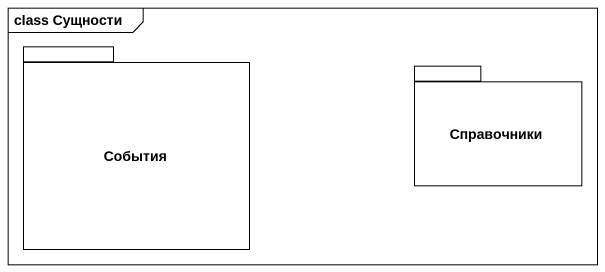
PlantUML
@startuml
mainframe class Сущности
package События {
}
package Справочники {
}
@enduml
